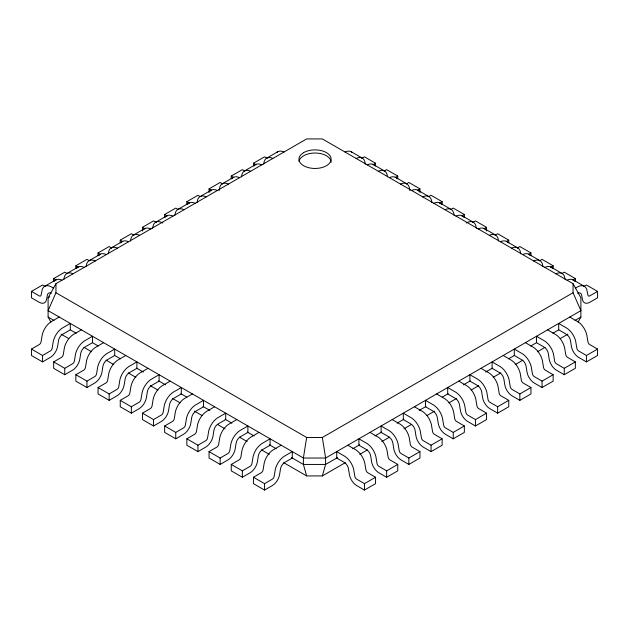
<?xml version="1.0" encoding="UTF-8"?>
<svg xmlns="http://www.w3.org/2000/svg" width="629" height="629" viewBox="0 0 629 629"><rect width="100%" height="100%" fill="white"/><g stroke="black" fill="none" stroke-linecap="round" stroke-linejoin="round"><path stroke-width="0.94" d="M578.13 322.032L580.897 317.04L580.897 297.816L573.05 283.671L322.347 138.93L306.653 138.93L55.95 283.671L55.95 292.737L306.653 437.477L303.398 458.03L303.398 464.438L306.653 475.925L322.347 475.925L345.297 462.677M63.844 279.449L64.449 276.658A13.972 8.067 60 0 1 73.113 273.819M86.047 266.633L86.653 263.842A13.972 8.067 60 0 1 95.309 261.004M108.243 253.817L108.848 251.018A13.972 8.067 60 0 1 117.513 248.188M130.447 241.001L131.052 238.202A13.972 8.067 60 0 1 139.709 235.364M152.643 228.178L153.248 225.386A13.972 8.067 60 0 1 161.912 222.548L162.793 223.043M174.846 215.362L175.452 212.571A13.972 8.067 60 0 1 184.108 209.732M197.042 202.546L197.648 199.755A13.972 8.067 60 0 1 206.312 196.916M219.073 190.642L219.851 186.939A13.972 8.067 60 0 1 228.508 184.1M241.45 176.914L242.047 174.123A13.972 8.067 60 0 1 250.712 171.285M263.645 164.098L264.251 161.299A13.972 8.067 60 0 1 272.907 158.469M322.347 475.925L325.602 464.438L325.602 458.03L322.347 437.477L573.05 292.737L573.05 283.671M55.95 292.737L48.103 310.632L303.398 458.03L325.602 458.03L580.897 310.632L573.05 292.737M50.87 322.032L48.103 317.04L48.103 297.816L55.95 283.671M51.319 293.279A6.109 3.53 60 0 0 47.403 295.009L46.53 299.561A10.607 6.125 60 0 1 39.179 302.274L31.45 297.816L31.45 291.408L42.552 285L45.076 286.454M53.654 281.336L53.654 278.592L64.748 272.184L67.272 273.639M75.85 268.52L75.85 265.776L86.951 259.36L89.475 260.823M98.053 255.704L98.053 252.952L109.147 246.544L111.671 248.007M120.249 242.888L120.249 240.136L131.351 233.729L133.875 235.183M142.453 230.985L142.453 227.321L153.547 220.913L156.071 222.367M164.649 217.249L164.649 214.505L175.75 208.097L178.274 209.551M186.852 204.433L186.852 201.689L197.946 195.281L200.47 196.735M209.048 192.529L209.048 188.873L220.15 182.465L222.674 183.92M231.252 178.801L231.252 176.057L242.354 169.641L244.87 171.104M253.448 165.985L253.448 163.233L264.55 156.825L267.073 158.288M44.675 286.329L55.777 279.913M66.871 273.505L77.972 267.097M89.074 260.689L100.176 254.281M111.278 247.873L122.372 241.465M133.474 235.057L144.576 228.649M155.678 222.241L166.771 215.833M177.873 209.426L188.975 203.018M200.077 196.602L211.171 190.194M222.273 183.786L233.375 177.378M244.477 170.97L255.571 164.562M266.672 158.154L277.774 151.746M48.103 297.816L49.801 296.833M59.197 317.04L50.91 321.844A13.972 8.067 -60 0 0 42.253 334.675L41.027 341.995A2.744 1.588 -60 0 1 39.399 344.472L31.45 349.087L31.45 355.495L42.552 361.903L50.273 357.437A10.607 6.125 -60 0 0 57.632 346.233L58.505 340.674A6.109 3.53 -60 0 1 62.931 334.109L70.299 329.855L76.18 333.252M361.927 158.288L364.45 156.825L375.552 163.233L375.552 165.985M81.4 329.855L73.113 334.659A13.972 8.067 -60 0 0 64.449 347.499L63.222 354.811A2.744 1.588 -60 0 1 61.595 357.288L53.654 361.903L53.654 368.311L64.748 374.719L72.477 370.261A10.607 6.125 -60 0 0 79.828 359.049L80.709 353.49A6.109 3.53 -60 0 1 85.135 346.933L92.502 342.671L92.502 336.263L84.207 341.067A13.972 8.067 -60 0 0 75.551 353.907L74.324 361.219A2.744 1.588 -60 0 1 72.697 363.696L64.748 368.311L53.654 361.903M31.45 349.087L42.552 355.495L50.501 350.88A2.744 1.588 -60 0 0 52.121 348.403L53.347 341.083A13.972 8.067 -60 0 1 62.012 328.252L70.299 323.448L70.299 329.855M373.028 164.696L375.552 163.233M384.13 171.104L386.646 169.641L397.748 176.057L397.748 178.801M103.596 342.671L95.309 347.475A13.972 8.067 -60 0 0 86.653 360.315L85.426 367.627A2.744 1.588 -60 0 1 83.799 370.104L75.85 374.719L75.85 381.127L86.951 387.535L94.672 383.077A10.607 6.125 -60 0 0 102.032 371.865L102.904 366.306A6.109 3.53 -60 0 1 107.331 359.749L114.698 355.495L114.698 349.087L106.411 353.883A13.972 8.067 -60 0 0 97.747 366.723L96.52 374.035A2.744 1.588 -60 0 1 94.9 376.512L86.951 381.127L75.85 374.719M395.224 177.512L397.748 176.057M406.326 183.92L408.85 182.465L419.952 188.873L419.952 192.529M125.8 355.495L117.513 360.291A13.972 8.067 -60 0 0 108.848 373.131L107.622 380.443A2.744 1.588 -60 0 1 105.994 382.919L98.053 387.535L98.053 393.943L109.147 400.351L116.876 395.893A10.607 6.125 -60 0 0 124.228 384.681L125.108 379.122A6.109 3.53 -60 0 1 129.535 372.565L136.902 368.311L136.902 361.903L128.607 366.699A13.972 8.067 -60 0 0 119.95 379.539L118.724 386.851A2.744 1.588 -60 0 1 117.096 389.327L109.147 393.943L98.053 387.535M417.428 190.328L419.952 188.873M428.53 196.735L431.054 195.281L442.148 201.689L442.148 204.433M148.004 368.311L139.709 373.107A13.972 8.067 -60 0 0 131.052 385.947L129.826 393.259A2.744 1.588 -60 0 1 128.198 395.735L120.249 400.351L120.249 406.759L131.351 413.167L139.08 408.708A10.607 6.125 -60 0 0 146.431 397.497L147.304 391.938A6.109 3.53 -60 0 1 151.731 385.38L159.098 381.127L159.098 374.719L150.811 379.523A13.972 8.067 -60 0 0 142.154 392.354L140.927 399.667A2.744 1.588 -60 0 1 139.3 402.143L131.351 406.759L120.249 400.351M439.624 203.143L442.148 201.689M450.726 209.551L453.25 208.097L464.351 214.505L464.351 217.249M170.2 381.127L161.912 385.931A13.972 8.067 -60 0 0 153.248 398.762L152.021 406.075A2.744 1.588 -60 0 1 150.394 408.551L142.453 413.167L142.453 419.574L153.547 425.982L161.276 421.524A10.607 6.125 -60 0 0 168.627 410.32L169.508 404.754A6.109 3.53 -60 0 1 173.934 398.196L181.301 393.943L181.301 387.535L173.006 392.339A13.972 8.067 -60 0 0 164.35 405.17L163.123 412.482A2.744 1.588 -60 0 1 161.496 414.967L153.547 419.574L142.453 413.167M461.828 215.959L464.351 214.505M472.929 222.367L475.453 220.913L486.547 227.321L486.547 230.985M192.403 393.943L184.108 398.747A13.972 8.067 -60 0 0 175.452 411.578L174.225 418.89A2.744 1.588 -60 0 1 172.598 421.375L164.649 425.982L164.649 432.398L175.75 438.806L183.479 434.34A10.607 6.125 -60 0 0 190.831 423.136L191.703 417.577A6.109 3.53 -60 0 1 196.13 411.012L203.497 406.759L203.497 400.351L195.21 405.155A13.972 8.067 -60 0 0 186.554 417.986L185.327 425.306A2.744 1.588 -60 0 1 183.699 427.783L175.75 432.398L164.649 425.982M484.031 228.775L486.547 227.321M495.125 235.183L497.649 233.729L508.751 240.136L508.751 242.888M214.599 406.759L206.312 411.563A13.972 8.067 -60 0 0 197.648 424.394L196.421 431.714A2.744 1.588 -60 0 1 194.801 434.191L186.852 438.806L186.852 445.214L197.946 451.622L205.675 447.156A10.607 6.125 -60 0 0 213.034 435.952L213.907 430.393A6.109 3.53 -60 0 1 218.334 423.828L225.701 419.574L225.701 413.167L217.406 417.971A13.972 8.067 -60 0 0 208.749 430.81L207.523 438.122A2.744 1.588 -60 0 1 205.895 440.599L197.946 445.214L186.852 438.806M506.227 241.591L508.751 240.136M517.329 248.007L519.853 246.544L530.947 252.952L530.947 255.704M236.803 419.574L228.508 424.378A13.972 8.067 -60 0 0 219.851 437.218L218.625 444.53A2.744 1.588 -60 0 1 216.997 447.007L209.048 451.622L209.048 458.03L220.15 464.438L227.879 459.98A10.607 6.125 -60 0 0 235.23 448.768L236.103 443.209A6.109 3.53 -60 0 1 240.53 436.652L247.897 432.39L247.897 425.982L239.61 430.786A13.972 8.067 -60 0 0 230.953 443.626L229.727 450.938A2.744 1.588 -60 0 1 228.099 453.415L220.15 458.03L209.048 451.622M528.431 254.415L530.947 252.952M539.525 260.823L542.049 259.36L553.15 265.776L553.15 268.52M258.999 432.39L250.712 437.194A13.972 8.067 -60 0 0 242.047 450.034L240.821 457.346A2.744 1.588 -60 0 1 239.201 459.823L231.252 464.438L231.252 470.846L242.354 477.254L250.075 472.796A10.607 6.125 -60 0 0 257.434 461.584L258.307 456.025A6.109 3.53 -60 0 1 262.733 449.468L270.1 445.214L270.1 438.806L261.813 443.602A13.972 8.067 -60 0 0 253.149 456.442L251.922 463.754A2.744 1.588 -60 0 1 250.295 466.231L242.354 470.846L231.252 464.438M550.627 267.231L553.15 265.776M561.728 273.639L564.252 272.184L575.346 278.592L575.346 281.336M281.202 445.214L272.907 450.01A13.972 8.067 -60 0 0 264.251 462.85L263.024 470.162A2.744 1.588 -60 0 1 261.397 472.638L253.448 477.254L253.448 483.662L264.55 490.07L272.278 485.612A10.607 6.125 -60 0 0 279.63 474.4L280.503 468.841A6.109 3.53 -60 0 1 284.929 462.284L292.296 458.03L292.296 451.622L284.009 456.418A13.972 8.067 -60 0 0 275.353 469.258L274.126 476.57A2.744 1.588 -60 0 1 272.499 479.046L264.55 483.662L253.448 477.254M572.83 280.047L575.346 278.592M575.566 288.082L578.09 286.635A13.972 8.067 -60 0 1 586.747 289.474L587.973 295.371A2.744 1.588 -60 0 0 589.601 295.968L597.55 291.408L597.55 297.816L589.821 302.274A10.607 6.125 -60 0 1 582.47 299.561L581.597 295.009A6.109 3.53 -60 0 0 577.681 293.279M583.924 286.454L586.448 285L597.55 291.408M337.514 457.558L325.602 464.438L303.398 464.438L291.486 457.558M352.83 448.713L359.639 444.782M374.955 435.936L381.764 432.013M397.088 423.168L403.889 419.236M419.213 410.391L426.022 406.46M442.187 397.127L448.147 393.683M463.463 384.846L470.272 380.915M485.588 372.069L492.397 368.138M508.562 358.805L514.522 355.361M530.687 346.029L536.647 342.593M552.82 333.252L558.772 329.816L566.069 334.109A6.109 3.53 60 0 1 570.495 340.674L571.368 346.233A10.607 6.125 60 0 0 578.727 357.437L586.448 361.903L597.55 355.495L597.55 349.087L589.601 344.472A2.744 1.588 60 0 1 587.973 341.995L586.747 334.675A13.972 8.067 60 0 0 578.09 321.844L569.803 317.04M574.945 320.483L580.897 317.04M359.741 454.335L367.391 449.924M381.834 441.582L389.485 437.163M403.936 428.821L411.578 424.41M426.879 415.58L434.529 411.162M448.972 402.819L456.623 398.401M471.074 390.066L478.716 385.648M493.167 377.306L500.818 372.887M515.261 364.553L522.911 360.134M537.355 351.792L545.005 347.373M560.305 338.544L567.956 334.133M364.45 483.662L375.552 477.254L375.552 483.662L364.45 490.07L356.722 485.612A10.607 6.125 60 0 1 349.37 474.4L348.497 468.841A6.109 3.53 60 0 0 344.071 462.284L336.704 458.03L336.704 451.622L344.991 456.418A13.972 8.067 60 0 1 353.647 469.258L354.874 476.57A2.744 1.588 60 0 0 356.501 479.046L364.45 483.662L364.45 490.07M386.646 470.846L397.748 464.438L397.748 470.846L386.646 477.254L378.925 472.796A10.607 6.125 60 0 1 371.566 461.584L370.693 456.025A6.109 3.53 60 0 0 366.267 449.468L358.9 445.214L358.9 438.806L367.187 443.602A13.972 8.067 60 0 1 375.851 456.442L377.078 463.754A2.744 1.588 60 0 0 378.705 466.231L386.646 470.846L386.646 477.254M408.85 458.03L419.952 451.622L419.952 458.03L408.85 464.438L401.121 459.98A10.607 6.125 60 0 1 393.77 448.768L392.897 443.209A6.109 3.53 60 0 0 388.47 436.652L381.103 432.39L381.103 425.982L389.39 430.786A13.972 8.067 60 0 1 398.047 443.626L399.273 450.938A2.744 1.588 60 0 0 400.901 453.415L408.85 458.03L408.85 464.438M431.054 445.214L442.148 438.806L442.148 445.214L431.054 451.622L423.325 447.156A10.607 6.125 60 0 1 415.966 435.952L415.093 430.393A6.109 3.53 60 0 0 410.666 423.828L403.299 419.574L403.299 413.167L411.594 417.971A13.972 8.067 60 0 1 420.251 430.81L421.477 438.122A2.744 1.588 60 0 0 423.105 440.599L431.054 445.214L431.054 451.622M453.25 432.398L464.351 425.982L464.351 432.398L453.25 438.806L445.521 434.34A10.607 6.125 60 0 1 438.169 423.136L437.297 417.577A6.109 3.53 60 0 0 432.87 411.012L425.503 406.759L425.503 400.351L433.79 405.155A13.972 8.067 60 0 1 442.446 417.986L443.673 425.306A2.744 1.588 60 0 0 445.301 427.783L453.25 432.398L453.25 438.806M475.453 419.574L486.547 413.167L486.547 419.574L475.453 425.982L467.724 421.524A10.607 6.125 60 0 1 460.373 410.32L459.492 404.754A6.109 3.53 60 0 0 455.066 398.196L447.699 393.943L447.699 387.535L455.994 392.339A13.972 8.067 60 0 1 464.65 405.17L465.877 412.482A2.744 1.588 60 0 0 467.504 414.967L475.453 419.574L475.453 425.982M497.649 406.759L508.751 400.351L508.751 406.759L497.649 413.167L489.92 408.708A10.607 6.125 60 0 1 482.569 397.497L481.696 391.938A6.109 3.53 60 0 0 477.269 385.38L469.902 381.127L469.902 374.719L478.189 379.523A13.972 8.067 60 0 1 486.846 392.354L488.073 399.667A2.744 1.588 60 0 0 489.7 402.143L497.649 406.759L497.649 413.167M519.853 393.943L530.947 387.535L530.947 393.943L519.853 400.351L512.124 395.893A10.607 6.125 60 0 1 504.772 384.681L503.892 379.122A6.109 3.53 60 0 0 499.465 372.565L492.098 368.311L492.098 361.903L500.393 366.699A13.972 8.067 60 0 1 509.05 379.539L510.276 386.851A2.744 1.588 60 0 0 511.904 389.327L519.853 393.943L519.853 400.351M542.049 381.127L553.15 374.719L553.15 381.127L542.049 387.535L534.328 383.077A10.607 6.125 60 0 1 526.968 371.865L526.096 366.306A6.109 3.53 60 0 0 521.669 359.749L514.302 355.495L514.302 349.087L522.589 353.883A13.972 8.067 60 0 1 531.253 366.723L532.48 374.035A2.744 1.588 60 0 0 534.1 376.512L542.049 381.127L542.049 387.535M564.252 368.311L575.346 361.903L575.346 368.311L564.252 374.719L556.523 370.261A10.607 6.125 60 0 1 549.172 359.049L548.291 353.49A6.109 3.53 60 0 0 543.865 346.933L536.498 342.671L536.498 336.263L544.793 341.067A13.972 8.067 60 0 1 553.449 353.907L554.676 361.219A2.744 1.588 60 0 0 556.303 363.696L564.252 368.311L564.252 374.719M558.701 329.855L558.701 323.448L566.988 328.252A13.972 8.067 60 0 1 575.653 341.083L576.879 348.403A2.744 1.588 60 0 0 578.499 350.88L586.448 355.495L597.55 349.087M466.207 223.043L467.088 222.548A13.972 8.067 -60 0 1 475.752 225.386L476.357 228.178M306.653 437.477L322.347 437.477M351.226 151.746L362.328 158.154M373.429 164.562L384.523 170.97M395.625 177.378L406.727 183.786M417.829 190.194L428.923 196.602M440.025 203.018L451.127 209.426M462.229 215.833L473.322 222.241M484.424 228.649L495.526 235.057M506.628 241.465L517.722 247.873M528.824 254.281L539.926 260.689M551.028 267.097L562.129 273.505M573.223 279.913L584.325 286.329M547.6 329.855L555.887 334.659A13.972 8.067 60 0 1 564.551 347.499L565.778 354.811A2.744 1.588 60 0 0 567.405 357.288L575.346 361.903M253.448 163.233L255.972 164.696M525.404 342.671L533.691 347.475A13.972 8.067 60 0 1 542.347 360.315L543.574 367.627A2.744 1.588 60 0 0 545.201 370.104L553.15 374.719M231.252 176.057L233.776 177.512M503.2 355.495L511.487 360.291A13.972 8.067 60 0 1 520.152 373.131L521.378 380.443A2.744 1.588 60 0 0 523.006 382.919L530.947 387.535M209.048 188.873L211.572 190.328M480.996 368.311L489.291 373.107A13.972 8.067 60 0 1 497.948 385.947L499.174 393.259A2.744 1.588 60 0 0 500.802 395.735L508.751 400.351M186.852 201.689L189.376 203.143M458.8 381.127L467.088 385.931A13.972 8.067 60 0 1 475.752 398.762L476.979 406.075A2.744 1.588 60 0 0 478.606 408.551L486.547 413.167M164.649 214.505L167.172 215.959M436.597 393.943L444.892 398.747A13.972 8.067 60 0 1 453.548 411.578L454.775 418.89A2.744 1.588 60 0 0 456.402 421.375L464.351 425.982M142.453 227.321L144.969 228.775M414.401 406.759L422.688 411.563A13.972 8.067 60 0 1 431.352 424.394L432.579 431.714A2.744 1.588 60 0 0 434.199 434.191L442.148 438.806M120.249 240.136L122.773 241.591M392.197 419.574L400.492 424.378A13.972 8.067 60 0 1 409.149 437.218L410.375 444.53A2.744 1.588 60 0 0 412.003 447.007L419.952 451.622M98.053 252.952L100.569 254.415M370.001 432.39L378.288 437.194A13.972 8.067 60 0 1 386.953 450.034L388.179 457.346A2.744 1.588 60 0 0 389.799 459.823L397.748 464.438M75.85 265.776L78.373 267.231M347.798 445.214L356.093 450.01A13.972 8.067 60 0 1 364.749 462.85L365.976 470.162A2.744 1.588 60 0 0 367.603 472.638L375.552 477.254M53.654 278.592L56.17 280.047M53.434 288.082L50.91 286.635A13.972 8.067 60 0 0 42.253 289.474L41.027 295.371A2.744 1.588 60 0 1 39.399 295.968L31.45 291.408M48.103 317.04L54.055 320.483M92.353 342.593L98.313 346.029M114.478 355.361L120.438 358.805M136.603 368.138L143.412 372.069M158.728 380.915L165.537 384.846M180.853 393.683L186.813 397.127M202.978 406.46L209.787 410.391M225.111 419.236L231.912 423.168M247.236 432.013L254.045 435.936M269.361 444.782L276.17 448.713M61.044 334.133L68.695 338.544M83.995 347.373L91.645 351.792M106.089 360.134L113.739 364.553M128.182 372.887L135.833 377.306M150.284 385.648L157.926 390.066M172.377 398.401L180.028 402.819M194.471 411.162L202.121 415.58M217.422 424.41L225.064 428.821M239.515 437.163L247.166 441.582M261.609 449.924L269.259 454.335M283.703 462.677L306.653 475.925M565.156 279.449L564.551 276.658A13.972 8.067 -60 0 0 555.887 273.819M542.953 266.633L542.347 263.842A13.972 8.067 -60 0 0 533.691 261.004M520.757 253.817L520.152 251.018A13.972 8.067 -60 0 0 511.487 248.188M498.553 241.001L497.948 238.202A13.972 8.067 -60 0 0 489.291 235.364M454.154 215.362L453.548 212.571A13.972 8.067 -60 0 0 444.892 209.732M431.958 202.546L431.352 199.755A13.972 8.067 -60 0 0 422.688 196.916M409.927 190.642L409.149 186.939A13.972 8.067 -60 0 0 400.492 184.1M387.55 176.914L386.953 174.123A13.972 8.067 -60 0 0 378.288 171.285M365.355 164.098L364.749 161.299A13.972 8.067 -60 0 0 356.093 158.469M586.448 355.495L586.448 361.903M264.55 483.662L264.55 490.07M242.354 470.846L242.354 477.254M220.15 458.03L220.15 464.438M197.946 445.214L197.946 451.622M175.75 432.398L175.75 438.806M153.547 419.574L153.547 425.982M131.351 406.759L131.351 413.167M109.147 393.943L109.147 400.351M86.951 381.127L86.951 387.535M64.748 368.311L64.748 374.719M42.552 355.495L42.552 361.903M298.995 161.504A16.087 9.286 0 0 1 301.094 157.667L303.65 155.74A16.087 9.286 0 0 1 321.183 153.728A16.087 9.286 0 0 1 331.113 162.313M165.325 217.107A13.972 8.067 60 0 1 173.006 216.14M455.994 216.14A13.972 8.067 -60 0 1 463.675 217.107M187.528 204.283A13.972 8.067 60 0 1 195.21 203.324M254.132 165.836A13.972 8.067 60 0 1 261.813 164.877M276.996 152.304A13.972 8.067 60 0 1 284.009 152.053M209.732 191.468A13.972 8.067 60 0 1 217.406 190.508M411.594 190.508A13.972 8.067 -60 0 1 419.268 191.468M231.928 178.652A13.972 8.067 60 0 1 239.61 177.692M367.187 164.877A13.972 8.067 -60 0 1 374.868 165.836M433.79 203.324A13.972 8.067 -60 0 1 441.472 204.283M389.39 177.692A13.972 8.067 -60 0 1 397.072 178.652M344.991 152.053A13.972 8.067 -60 0 1 352.004 152.304M98.729 255.555A13.972 8.067 60 0 1 106.411 254.596M120.925 242.739A13.972 8.067 60 0 1 128.607 241.78M76.526 268.371A13.972 8.067 60 0 1 84.207 267.411M143.129 229.923A13.972 8.067 60 0 1 150.811 228.956M54.33 281.187A13.972 8.067 60 0 1 62.012 280.227M566.988 280.227A13.972 8.067 -60 0 1 574.67 281.187M544.793 267.411A13.972 8.067 -60 0 1 552.474 268.371M522.589 254.596A13.972 8.067 -60 0 1 530.271 255.555M500.393 241.78A13.972 8.067 -60 0 1 508.075 242.739M478.189 228.956A13.972 8.067 -60 0 1 485.871 229.923M303.65 152.603L301.094 154.53A16.087 9.286 0 0 0 313.627 168.423A16.087 9.286 0 0 0 330.146 155.992A16.087 9.286 0 0 0 303.65 152.603"/></g></svg>
